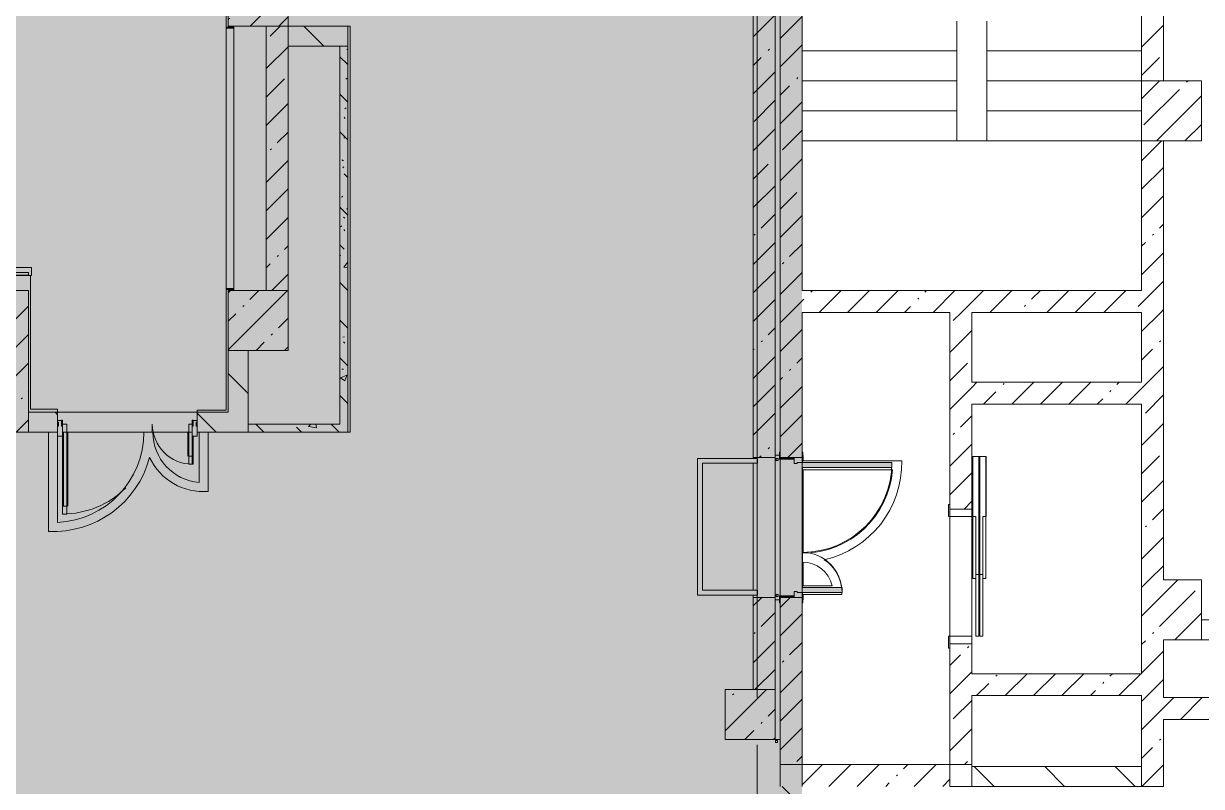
# Model space of a CAD drawing. Header units: millimetres. Extents: x -2911 to 185427, y -8553 to 29000.
# Drawn here: x 89377 to 101177, y 10230 to 17875 of the extents above; entities that cross this region are included whole.
import ezdxf

# ---------------------------------------------------------------- set-up
doc = ezdxf.new("R2010")
doc.units = ezdxf.units.MM
doc.linetypes.add('Осевая', pattern=[3175, 635, -476.25, 1587.5, -476.25])
doc.layers.add('A-DETL-GENF-3', color=7, linetype='Continuous', lineweight=9, true_color=0xc0c0c0, transparency=0.4)
for name, color, linetype, lineweight, true_color in [('A-DETL-GENF-4', 7, 'Continuous', 5, 0xe2e2e2), ('A-DETL-GENF-6', 7, 'Continuous', 5, 0xb7b7b7), ('A-DOOR-2', 7, 'Continuous', 5, 0xaaaaaa), ('A-DOOR-3', 7, 'Continuous', 5, 0xe2e2e2), ('A-DOOR-4', 7, 'Continuous', 5, 0xb7b7b7), ('A-DOOR-FRAM-2', 7, 'Continuous', 5, 0xe2e2e2), ('A-DOOR-FRAM-3', 7, 'Continuous', 5, 0xaaaaaa), ('A-DOOR-FRAM-4', 7, 'Continuous', 5, 0xb7b7b7), ('A-FLOR-1', 7, 'Continuous', 5, 0xb7b7b7), ('A-FLOR-2', 7, 'Continuous', 5, 0xaaaaaa), ('A-GLAZ-CWMG-2', 7, 'Continuous', 5, 0x737373), ('A-WALL-4', 7, 'Continuous', 9, 0x737373), ('A-WALL-5', 7, 'Continuous', 5, 0x737373), ('A-WALL-PATT-1', 7, 'Continuous', 5, 0x787878), ('I-WALL-4', 7, 'Continuous', 5, 0x737373), ('I-WALL-5', 7, 'Continuous', 5, 0x787878), ('S-COLS-1', 7, 'Continuous', 5, 0x737373)]:
    doc.layers.add(name, color=color, linetype=linetype, lineweight=lineweight, true_color=true_color)
for name, color, linetype, lineweight in [('A-WALL', 7, 'Continuous', 9), ('I-WALL-3', 7, 'Continuous', 5), ('S-COLS-2', 7, 'Continuous', 5), ('S-STRS-2', 7, 'Continuous', 5), ('Оси', 7, 'Continuous', 9), ('Оси-2', 7, 'Осевая', 9)]:
    doc.layers.add(name, color=color, linetype=linetype, lineweight=lineweight)
pattern_1 = [(135, (58417.4, 0), (-353.5534, -353.5534), [])]
pattern_2 = [(45, (58417.4, 0), (-285.123, 285.123), []), (45, (58702.5, 0), (-285.123, 285.123), [504.031, -100.806, 16.764, -84.042])]
pattern_3 = [(135, (58417.4, 0), (-377.171, -377.171), [533.4, -88.9, 17.78, -88.9]), (135, (58417.4, 376.94), (-377.171, -377.171), []), (50, (58417.4, 0), (637.6445, -55.7866), [66.675, -733.425]), (355, (58417.4, 0), (-123.349, 668.699), [53.34, -586.74]), (100.451, (58470.5, -4.65), (514.299, 612.908), [56.665, -623.315]), (46.184, (58417.4, 177.8), (948.776, -147.15), [100.012, -1100.137]), (96.636, (58496.45, 165.5), (830.91, 865.997), [84.998, -934.973]), (351.184, (58417.4, 177.8), (830.918, 865.988), [80.01, -880.11]), (21, (58506.3, 133.35), (530.6506, -357.928), [66.675, -733.425]), (326, (58506.3, 133.35), (216.308, 644.658), [53.34, -586.74]), (71.451, (58550.5, 103.5), (746.96, 286.724), [56.665, -623.315]), (37.5, (58417.39, 0), (10.8105, 295.9426), [16.764, -562.864, 16.764, -578.866, -588.962]), (37.5, (58417.39, 0), (10.8105, 295.9426), [-1175.258, 16.764, -572.198]), (7.5, (58417.4, 0), (233.8692, 350.6318), [16.764, -322.834, 16.764, -549.529, -224.472]), (7.5, (58417.4, 0), (233.8692, 350.6318), [-905.891, 16.764, -207.708]), (327.5, (58219.14, 0), (474.5678, -20.0513), [16.764, -205.486, 16.764, -676.656, -920.115]), (327.5, (58219.14, 0), (474.5678, -20.0513), [-915.67, 16.764, -903.351]), (317.5, (58130.24, 0), (518.452, 88.9934), [16.764, -272.161, 16.764, -443.738, -653.415]), (317.5, (58130.24, 0), (518.452, 88.9934), [-749.427, 16.764, -636.651])]

# ---------------------------------------------------------------- blocks, each defined once
blk = doc.blocks.new('BSC_Колонна _Прямоугольная - 600х600-V204-2_9_1_птичка')
at = {"layer": 'S-COLS-2'}
h = blk.add_hatch(dxfattribs=at)
h.set_pattern_fill('FP_148', color=256, style=0, pattern_type=2)
h.set_pattern_definition([(45, (-42460, -17000), (-285.123, 285.123), []), (45, (-42174.88, -17000), (-285.123, 285.123), [504.031, -100.806, 16.764, -84.042])])
h.paths.add_polyline_path([(-300, -300), (300, -300), (300, 300), (-300, 300)])
for p, q in [((300, 300), (-300, 300)), ((-300, 300), (-300, -300)), ((300, -300), (300, 300)), ((-300, -300), (300, -300))]:
    blk.add_line(p, q, dxfattribs=at)
blk = doc.blocks.new('BSC_Колонна _Прямоугольная - 600х600-V220-2_9_1_птичка')
at = {"layer": 'S-COLS-2'}
h = blk.add_hatch(dxfattribs=at)
h.set_pattern_fill('FP_159', color=256, style=0, pattern_type=2)
h.set_pattern_definition([(45, (-33310, -18150), (-285.123, 285.123), []), (45, (-33024.88, -18150), (-285.123, 285.123), [504.031, -100.806, 16.764, -84.042])])
h.paths.add_polyline_path([(-300, -300), (300, -300), (300, 300), (-300, 300), (-300, 12)])
at = {"layer": 'S-COLS-1'}
for p, q in [((300, 300), (-300, 300)), ((-300, 300), (-300, -300)), ((300, -300), (300, 300)), ((-300, -300), (300, -300))]:
    blk.add_line(p, q, dxfattribs=at)
blk = doc.blocks.new('BSC_Колонна _Прямоугольная - 600х600-V230-2_9_1_птичка')
at = {"layer": 'S-COLS-2'}
h = blk.add_hatch(dxfattribs=at)
h.set_pattern_fill('FP_163', color=256, style=0, pattern_type=2)
h.set_pattern_definition([(45, (-33310, -14900), (-285.123, 285.123), []), (45, (-33024.88, -14900), (-285.123, 285.123), [504.031, -100.806, 16.764, -84.042])])
h.paths.add_polyline_path([(-300, -300), (300, -300), (300, 300), (-300, 300), (-300, -208)])
at = {"layer": 'S-COLS-1'}
for p, q in [((300, 300), (-300, 300)), ((-300, 300), (-300, -300)), ((300, -300), (300, 300)), ((-300, -300), (300, -300))]:
    blk.add_line(p, q, dxfattribs=at)
blk = doc.blocks.new('110_Дверь_СКБ_2Ст - Д-2 1450x2100h_Лестничная клетка EIS60-31576737-2_9_1_птичка')
at = {"layer": 'A-DOOR-3'}
for points in [[(-587.5, 110), (-587.5, 1010), (-637.5, 1010), (-637.5, 110)], [(662.5, 510), (612.5, 510), (612.5, 110), (662.5, 110)], [(712.5, 30), (697.5, 30), (697.5, -110), (712.5, -110)]]:
    blk.add_hatch(color=256, dxfattribs=at).paths.add_polyline_path(points)
h = blk.add_hatch(color=256, dxfattribs=at)
h.paths.add_polyline_path([(712.5, 110), (662.5, 110), (662.5, 60), (652.5, 60), (652.5, 30), (712.5, 30), (712.5, 90.1)])
h.paths.add_polyline_path([(-627.5, 30), (-627.5, 60), (-637.5, 60), (-637.5, 110), (-687.5, 110), (-687.5, 30)])
at = {"layer": 'A-DOOR-FRAM-2'}
for points in [[(-672.5, 110), (-672.5, 118), (-742.5, 118), (-742.5, 110), (-697.3, 110)], [(-672.5, 30), (-687.5, 30), (-687.5, -110), (-672.5, -110)], [(767.5, 110), (767.5, 118), (697.5, 118), (697.5, 110)], [(-672.5, -110), (-742.5, -110), (-742.5, -118), (-672.5, -118)], [(767.5, -118), (767.5, -110), (697.5, -110), (697.5, -118)]]:
    blk.add_hatch(color=256, dxfattribs=at).paths.add_polyline_path(points)
at = {"layer": 'A-DOOR-2'}
for p, q in [((-637.5, 1010), (-637.5, 110)), ((-587.5, 1010), (-637.5, 1010)), ((-587.5, 110), (-587.5, 1010)), ((662.5, 510), (612.5, 510)), ((612.5, 510), (612.5, 110)), ((662.5, 110), (662.5, 510))]:
    blk.add_line(p, q, dxfattribs=at)
for centre, radius, start, end in [((-637.5, 110), 900, 0, 90), ((662.5, 110), 400, 90, 180)]:
    blk.add_arc(centre, radius, start, end, dxfattribs=at)
at = {"layer": 'A-DOOR-4'}
for p, q in [((-637.5, 110), (-587.5, 110)), ((612.5, 110), (662.5, 110))]:
    blk.add_line(p, q, dxfattribs=at)
at = {"layer": 'A-DOOR-FRAM-3'}
for p, q in [((-672.5, 118), (-742.5, 118)), ((-742.5, 118), (-742.5, 110)), ((-672.5, 110), (-672.5, 118)), ((767.5, 118), (697.5, 118)), ((697.5, 118), (697.5, 110)), ((767.5, 110), (767.5, 118))]:
    blk.add_line(p, q, dxfattribs=at)
at = {"layer": 'A-DOOR-FRAM-4'}
for p, q in [((-742.5, 110), (-672.5, 110)), ((-637.5, 110), (-687.5, 110)), ((-687.5, 110), (-687.5, 30)), ((-687.5, 30), (-627.5, 30)), ((-672.5, 30), (-687.5, 30)), ((-687.5, 30), (-687.5, -110)), ((-672.5, -110), (-672.5, 30)), ((-637.5, 60), (-637.5, 110)), ((-627.5, 60), (-637.5, 60)), ((-627.5, 30), (-627.5, 60)), ((662.5, 60), (652.5, 60)), ((652.5, 60), (652.5, 30)), ((652.5, 30), (712.5, 30)), ((662.5, 110), (662.5, 60)), ((712.5, 110), (662.5, 110)), ((697.5, 110), (767.5, 110)), ((712.5, 30), (697.5, 30)), ((697.5, 30), (697.5, -110)), ((712.5, 30), (712.5, 110)), ((712.5, -110), (712.5, 30)), ((-672.5, -110), (-742.5, -110)), ((-742.5, -110), (-742.5, -118)), ((-742.5, -118), (-672.5, -118)), ((-687.5, -110), (-672.5, -110)), ((-672.5, -118), (-672.5, -110)), ((697.5, -110), (712.5, -110)), ((767.5, -110), (697.5, -110)), ((697.5, -110), (697.5, -118)), ((697.5, -118), (767.5, -118)), ((767.5, -118), (767.5, -110))]:
    blk.add_line(p, q, dxfattribs=at)
blk = doc.blocks.new('BSC_Колонна _Прямоугольная - 500х500-V292-2_9_1_птичка')
at = {"layer": 'S-COLS-2'}
h = blk.add_hatch(dxfattribs=at)
h.set_pattern_fill('FP_217', color=256, style=0, pattern_type=2)
h.set_pattern_definition([(45, (-38240, -10950), (-285.123, 285.123), []), (45, (-37954.88, -10950), (-285.123, 285.123), [504.031, -100.806, 16.764, -84.042])])
h.paths.add_polyline_path([(-250, -250), (250, -250), (250, 250), (-250, 250)])
at = {"layer": 'S-COLS-1'}
for p, q in [((250, 250), (-250, 250)), ((-250, 250), (-250, -250)), ((250, -250), (250, 250)), ((-250, -250), (250, -250))]:
    blk.add_line(p, q, dxfattribs=at)
blk = doc.blocks.new('DOR_Дверь лифта - 1350х2050h-19118285-2_9_1_птичка')
at = {"layer": 'A-DOOR-2'}
for p, q in [((-600, 125), (-720, 125)), ((-720, 125), (-720, 110)), ((-600, 110), (-600, 125)), ((720, 125), (600, 125)), ((600, 125), (600, 110)), ((720, 110), (720, 125)), ((-720, 110), (-600, 110)), ((-675, 110), (-675, -110)), ((-600, 110), (-675, 110)), ((600, 110), (-600, 110)), ((-600, 110), (-600, -110)), ((600, -110), (600, 110)), ((675, 110), (600, 110)), ((600, 110), (720, 110)), ((675, -110), (675, 110)), ((-675, -110), (-600, -110)), ((-600, -110), (600, -110)), ((600, -110), (675, -110)), ((-600, -150), (-600, -180)), ((20, -150), (-600, -150)), ((-600, -180), (20, -180)), ((-600, -190), (-600, -220)), ((20, -190), (-600, -190)), ((-600, -220), (20, -220)), ((-20, -120), (-20, -150)), ((600, -120), (-20, -120)), ((-20, -150), (600, -150)), ((-20, -220), (-20, -250)), ((600, -220), (-20, -220)), ((20, -180), (20, -150)), ((20, -220), (20, -190)), ((600, -150), (600, -120)), ((600, -250), (600, -220)), ((-20, -250), (600, -250))]:
    blk.add_line(p, q, dxfattribs=at)
at = {"layer": 'A-DOOR-FRAM-3'}
for p, q in [((600, -117), (600, -120)), ((1203, -117), (600, -117)), ((1203, -183), (1203, -117)), ((1200, -180), (20, -180)), ((20, -180), (20, -183)), ((20, -183), (1203, -183)), ((1203, -187), (20, -187)), ((20, -187), (20, -190)), ((20, -190), (1200, -190)), ((600, -120), (1200, -120)), ((1200, -120), (1200, -180)), ((1200, -190), (1200, -250)), ((1203, -253), (1203, -187)), ((600, -250), (600, -253)), ((1200, -250), (600, -250)), ((600, -253), (1203, -253))]:
    blk.add_line(p, q, dxfattribs=at)
blk = doc.blocks.new('Прямоугольный импост - Импост структурный с накладкой - 160мм Темный-32479175-2_9_1_птичка')
at = {"layer": 'A-GLAZ-CWMG-2'}
for p, q in [((-50, 40), (-50, 140)), ((-50, 140), (0, 140)), ((0, 140), (0, 40)), ((-40, 40), (-50, 40)), ((-50, -17), (-50, 0)), ((-50, 0), (-40, 0)), ((-40, 0), (-40, 40)), ((-10, 40), (-10, 0)), ((0, 40), (-10, 40)), ((-10, 0), (0, 0)), ((0, 0), (0, -17)), ((0, -17), (-50, -17))]:
    blk.add_line(p, q, dxfattribs=at)
blk = doc.blocks.new('Дверь_Витражная_остекление_ - Д-39_л_ Актовый-32481803-2_9_1_птичка')
at = {"layer": 'A-DETL-GENF-4'}
for points in [[(605, 920), (605, 20), (650, 20), (650, 920)], [(-660, 420), (-660, 140), (-650, 140), (-650, 40), (-660, 40), (-660, 20), (-615, 20), (-615, 420)]]:
    blk.add_hatch(color=256, dxfattribs=at).paths.add_polyline_path(points)
at = {"layer": 'A-DETL-GENF-6'}
for p, q in [((596, 840), (596, 100)), ((650, 920), (605, 920)), ((605, 920), (605, 20)), ((650, 920), (605, 920)), ((605, 920), (605, 20)), ((650, 840), (605, 840)), ((640, 840), (640, 100)), ((650, 920), (650, 140)), ((650, 140), (650, 920)), ((-660, 420), (-615, 420)), ((-660, 420), (-660, 140)), ((-615, 420), (-660, 420)), ((-660, 420), (-660, 140)), ((-615, 420), (-615, 20)), ((-615, 20), (-615, 420)), ((-660, 340), (-615, 340)), ((-650, 340), (-650, 140)), ((-606, 340), (-606, 100)), ((-650, 100), (-615, 100)), ((-615, 20), (-650, 20)), ((-650, 20), (-615, 20)), ((650, 100), (605, 100)), ((605, 20), (650, 20)), ((605, 20), (650, 20)), ((650, 40), (650, 20)), ((650, 20), (650, 40))]:
    blk.add_line(p, q, dxfattribs=at)
at = {"layer": 'A-DOOR-4'}
for p, q in [((650, 920), (650, 140)), ((-650, 420), (-650, 140)), ((-650, 20), (-660, 20)), ((-660, 20), (-660, -20)), ((-650, 40), (-650, 20)), ((-650, -20), (-650, 20)), ((650, 40), (650, 20)), ((660, 20), (650, 20)), ((650, 20), (650, -20)), ((660, -20), (660, 20)), ((-660, -20), (-650, -20)), ((650, -20), (660, -20))]:
    blk.add_line(p, q, dxfattribs=at)
for centre, radius, start, end in [((650, 20), 900, 90, 134.8292), ((-650, 20), 400, 360, 90), ((650, 20), 900, 174.8223, 180)]:
    blk.add_arc(centre, radius, start, end, dxfattribs=at)
blk = doc.blocks.new('Прямоугольный импост - Импост структурный с накладкой - 160мм Темный-32479277-2_9_1_птичка')
at = {"layer": 'A-GLAZ-CWMG-2'}
for p, q in [((0, 140), (-50, 140)), ((-50, 140), (-50, 40)), ((0, 40), (0, 140)), ((-50, 40), (-40, 40)), ((-40, 0), (-50, 0)), ((-50, 0), (-50, -17)), ((-40, 40), (-40, 0)), ((-10, 0), (-10, 40)), ((-10, 40), (0, 40)), ((0, 0), (-10, 0)), ((0, -17), (0, 0)), ((-50, -17), (0, -17))]:
    blk.add_line(p, q, dxfattribs=at)
blk = doc.blocks.new('Стены наклон_ амфитеатр - Стены наклон_ амфитеатр-32992696-2_9_1_птичка')
at = {"layer": 'A-WALL-PATT-1'}
h = blk.add_hatch(dxfattribs=at)
h.set_pattern_fill('FP_97', color=256, style=0, pattern_type=2)
h.set_pattern_definition([(0, (26444.5, 15393.4), (0, 246.1), []), (90, (26444.5, 15393.4), (-1300, 8e-14), [])])
h.paths.add_polyline_path([(31010, 15354), (31010, 15381), (21879, 15381), (21879, 15354), (30993, 15354)])
at = {"layer": 'A-WALL-5'}
for p, q in [((31041, 15431), (21879, 15431)), ((21879, 15431), (21879, 15381)), ((21879, 15381), (31010, 15381)), ((21879, 15354), (21879, 15381)), ((21879, 15350), (21879, 15354)), ((31010, 15354), (21879, 15354)), ((31010, 15350), (21879, 15350)), ((31010, 15381), (31010, 15350)), ((31010, 15350), (31041, 15350)), ((31041, 15350), (31041, 15431))]:
    blk.add_line(p, q, dxfattribs=at)

msp = doc.modelspace()

# ---------------------------------------------------------------- hatches: boundary and pattern name
at = {"layer": 'A-DETL-GENF-3'}
msp.add_hatch(color=256, dxfattribs=at).paths.add_polyline_path([(91592.4, -280), (97177.4, -280), (97177.4, 23777.7), (92277.4, 23777.7), (92277.4, 27350), (62269.4, 27350), (62269.4, 15358), (58149.4, 15358), (58149.4, -280), (90664.9, -280)])
at = {"layer": 'I-WALL-3'}
h = msp.add_hatch(dxfattribs=at)
h.set_pattern_fill('FP_128', color=256, style=0, pattern_type=2)
h.set_pattern_definition(pattern_2)
h.paths.add_polyline_path([(96687.4, 11200), (96907.4, 11200), (96907.4, 12125), (96687.4, 12125), (96687.4, 11221)])
h.paths.add_polyline_path([(96907.4, 13525), (96907.4, 21575), (96687.4, 21575), (96687.4, 13525)])
h.paths.add_polyline_path([(96907.4, 22975), (96907.4, 23400), (96687.4, 23400), (96687.4, 22975)])
h = msp.add_hatch(dxfattribs=at)
h.set_pattern_fill('FP_128', color=256, style=0, pattern_type=2)
h.set_pattern_definition(pattern_2)
h.paths.add_polyline_path([(97157.5, 10450), (97177.4, 10450), (97177.4, 12125), (96957.4, 12125), (96957.4, 10450)])
h.paths.add_polyline_path([(96957.4, 13525), (97177.4, 13525), (97177.4, 21575), (96957.4, 21575), (96957.4, 13534.8)])
h.paths.add_polyline_path([(97177.4, 22975), (97177.4, 23420.3), (96957.4, 23420.3), (96957.4, 22975), (97157.5, 22975)])
h = msp.add_hatch(dxfattribs=at)
h.set_pattern_fill('FP_128', color=256, style=0, pattern_type=2)
h.set_pattern_definition(pattern_2)
h.paths.add_polyline_path([(100797.4, 17300), (100797.4, 22700), (100577.4, 22700), (100577.4, 17300)])
h = msp.add_hatch(dxfattribs=at)
h.set_pattern_fill('FP_128', color=256, style=0, pattern_type=2)
h.set_pattern_definition(pattern_2)
h.paths.add_polyline_path([(92009.3, 15200), (92027.4, 15200), (92027.4, 17850), (91807.4, 17850), (91807.4, 15200)])
h = msp.add_hatch(dxfattribs=at)
h.set_pattern_fill('FP_131', color=256, style=0, pattern_type=2)
h.set_pattern_definition(pattern_1)
h.paths.add_polyline_path([(92547.4, 17650), (92627.4, 17650), (92627.4, 17850), (92027.4, 17850), (92027.4, 17650), (92519.9, 17650)])
h = msp.add_hatch(dxfattribs=at)
h.set_pattern_fill('FP_128', color=256, style=0, pattern_type=2)
h.set_pattern_definition(pattern_2)
h.paths.add_polyline_path([(100797.4, 15200), (100797.4, 16700), (100577.4, 16700), (100577.4, 15200)])
h = msp.add_hatch(dxfattribs=at)
h.set_pattern_fill('FP_128', color=256, style=0, pattern_type=2)
h.set_pattern_definition(pattern_2)
h.paths.add_polyline_path([(89207.4, 13780), (89427.4, 13780), (89427.4, 15200), (89207.4, 15200), (89207.4, 14000)])
h = msp.add_hatch(dxfattribs=at)
h.set_pattern_fill('FP_128', color=256, style=0, pattern_type=2)
h.set_pattern_definition(pattern_2)
h.paths.add_polyline_path([(98877.4, 14980), (100797.4, 14980), (100797.4, 15200), (97177.4, 15200), (97177.4, 14980), (98657.4, 14980)])
h = msp.add_hatch(dxfattribs=at)
h.set_pattern_fill('FP_128', color=256, style=0, pattern_type=2)
h.set_pattern_definition(pattern_2)
h.paths.add_polyline_path([(98877.4, 14280), (98877.4, 14980), (98657.4, 14980), (98657.4, 14280)])
h = msp.add_hatch(dxfattribs=at)
h.set_pattern_fill('FP_128', color=256, style=0, pattern_type=2)
h.set_pattern_definition(pattern_2)
h.paths.add_polyline_path([(100797.4, 10230), (100797.4, 11700), (100577.4, 11700), (100577.4, 10230)])
h.paths.add_polyline_path([(100797.4, 12300), (100797.4, 14980), (100577.4, 14980), (100577.4, 12300)])
h = msp.add_hatch(dxfattribs=at)
h.set_pattern_fill('FP_131', color=256, style=0, pattern_type=2)
h.set_pattern_definition(pattern_1)
h.paths.add_polyline_path([(91592.4, 13780), (91627.4, 13780), (91627.4, 14600), (91427.4, 14600), (91427.4, 13780)])
h = msp.add_hatch(dxfattribs=at)
h.set_pattern_fill('FP_128', color=256, style=0, pattern_type=2)
h.set_pattern_definition(pattern_2)
h.paths.add_polyline_path([(98657.4, 10450), (98877.4, 10450), (98877.4, 11660), (98657.4, 11660), (98657.4, 11221)])
h.paths.add_polyline_path([(98877.4, 13010), (98877.4, 14280), (98657.4, 14280), (98657.4, 13010)])
h = msp.add_hatch(dxfattribs=at)
h.set_pattern_fill('FP_128', color=256, style=0, pattern_type=2)
h.set_pattern_definition(pattern_2)
h.paths.add_polyline_path([(100577.4, 14060), (100577.4, 14280), (98877.4, 14280), (98877.4, 14060), (99940.1, 14060)])
h = msp.add_hatch(dxfattribs=at)
h.set_pattern_fill('FP_131', color=256, style=0, pattern_type=2)
h.set_pattern_definition(pattern_1)
h.paths.add_polyline_path([(91427.4, 13780), (91427.4, 13980), (91117.4, 13980), (91117.4, 13780)])
h.paths.add_polyline_path([(89717.4, 13780), (89717.4, 13980), (89427.4, 13980), (89427.4, 13780)])
h = msp.add_hatch(dxfattribs=at)
h.set_pattern_fill('FP_131', color=256, style=0, pattern_type=2)
h.set_pattern_definition(pattern_1)
h.paths.add_polyline_path([(109215.3, 11700), (110127.4, 11700), (110127.4, 11900), (107177.4, 11900), (107177.4, 11700), (108287.8, 11700)])
h.paths.add_polyline_path([(101177.4, 11700), (103653.1, 11700), (103650.2, 11900), (101177.4, 11900)])
h.paths.add_polyline_path([(105103.1, 11700), (106577.4, 11700), (106577.4, 11900), (105103.1, 11900), (105103.1, 11799.5)])
h = msp.add_hatch(dxfattribs=at)
h.set_pattern_fill('FP_128', color=256, style=0, pattern_type=2)
h.set_pattern_definition(pattern_2)
h.paths.add_polyline_path([(100577.4, 11140), (100577.4, 11360), (98877.4, 11360), (98877.4, 11140), (99940.1, 11140)])
h = msp.add_hatch(dxfattribs=at)
h.set_pattern_fill('FP_128', color=256, style=0, pattern_type=2)
h.set_pattern_definition(pattern_2)
h.paths.add_polyline_path([(100797.4, 10900), (103178.1, 10900), (103178.1, 11120), (100797.4, 11120)])
h = msp.add_hatch(dxfattribs=at)
h.set_pattern_fill('FP_128', color=256, style=0, pattern_type=2)
h.set_pattern_definition(pattern_2)
h.paths.add_polyline_path([(98657.4, 10230), (98657.4, 10450), (97177.4, 10450), (97177.4, 10230), (98085, 10230)])
h = msp.add_hatch(dxfattribs=at)
h.set_pattern_fill('FP_131', color=256, style=0, pattern_type=2)
h.set_pattern_definition(pattern_1)
h.paths.add_polyline_path([(100577.4, 10230), (100577.4, 10430), (98877.4, 10430), (98877.4, 10230), (99940.1, 10230)])
h = msp.add_hatch(dxfattribs=at)
h.set_pattern_fill('FP_131', color=256, style=0, pattern_type=2)
h.set_pattern_definition(pattern_1)
h.paths.add_polyline_path([(97157.4, 7900), (97157.4, 8000), (96957.4, 8000), (96957.4, 7900)])
h.paths.add_polyline_path([(97157.4, 10130), (97157.4, 10230), (96957.4, 10230), (96957.4, 10130)])
at = {"layer": 'I-WALL-5'}
h = msp.add_hatch(dxfattribs=at)
h.set_pattern_fill('FP_139', color=256, style=0, pattern_type=2)
h.set_pattern_definition(pattern_3)
h.paths.add_polyline_path([(92627.4, 13780), (92627.4, 17650), (92547.4, 17650), (92547.4, 13780)])
h = msp.add_hatch(dxfattribs=at)
h.set_pattern_fill('FP_139', color=256, style=0, pattern_type=2)
h.set_pattern_definition(pattern_3)
h.paths.add_polyline_path([(91627.4, 13780), (92547.4, 13780), (92547.4, 13860), (91627.4, 13860)])
at = {"layer": 'S-COLS-2'}
h = msp.add_hatch(dxfattribs=at)
h.set_pattern_fill('FP_128', color=256, style=0, pattern_type=2)
h.set_pattern_definition(pattern_2)
h.paths.add_polyline_path([(100577.4, 11700), (101177.4, 11700), (101177.4, 12300), (100577.4, 12300)])

# ---------------------------------------------------------------- linework, layer by layer
at = {"layer": 'A-FLOR-1'}
for p, q in [((91407.4, 17840), (91407.4, 18470)), ((92627.4, 17850), (92648.4, 17850)), ((92648.4, 17850), (92648.4, 13780)), ((89447.4, 15350), (89447.4, 14011)), ((91407.4, 14000), (91407.4, 15210)), ((89447.4, 14011), (89717.4, 14011)), ((89717.4, 14011), (89717.4, 13980)), ((91117.4, 13980), (91117.4, 14000)), ((91117.4, 14000), (91407.4, 14000)), ((89627.6, 13780), (89627.6, 12786.3)), ((89717.6, 12875.9), (89717.6, 13740)), ((89767.4, 13780), (91067.4, 13780)), ((91137.6, 13780), (91137.6, 13276.6)), ((91227.6, 13187.1), (91227.6, 13780)), ((92648.4, 13780), (92627.4, 13780)), ((96730.5, 13518), (96130.5, 13518)), ((96130.5, 13518), (96130.5, 12148.2)), ((96180.5, 12198.2), (96180.5, 13468)), ((96180.5, 13468), (96730.5, 13468)), ((96730.5, 13468), (96730.5, 13518)), ((96949.4, 13550), (96907.4, 13550)), ((96730.5, 12198.2), (96180.5, 12198.2)), ((96730.5, 12148.2), (96730.5, 12198.2)), ((96130.5, 12148.2), (96730.5, 12148.2)), ((96907.4, 12100), (96949.4, 12100)), ((96957.4, 10700), (96907.4, 10700)), ((96957.4, 10230), (96957.4, 10450))]:
    msp.add_line(p, q, dxfattribs=at)
for centre, radius, start, end in [((89677.6, 13780), 905, 272.53324, 0), ((91177.6, 13780), 505, 180, 265.45696), ((89677.6, 13780), 995, 267.1196, 345.20242), ((91177.6, 13780), 595, 205.28402, 274.82046)]:
    msp.add_arc(centre, radius, start, end, dxfattribs=at)
at = {"layer": 'A-FLOR-2'}
for p, q in [((98175.6, 13493.1), (97180.8, 13493.1)), ((97180.8, 13493.1), (97180.8, 13475)), ((97187.4, 13492.5), (97187.4, 13550)), ((97180.8, 13425), (97180.8, 13403.1)), ((97180.8, 13403.1), (98083.1, 13403.1)), ((97187.4, 12568.5), (97187.4, 13403.1)), ((97180.8, 12568.1), (97180.8, 12478.1)), ((97187.4, 12242), (97187.4, 12477.5)), ((97477.9, 12242), (97180.8, 12242)), ((97180.8, 12242), (97180.8, 12225)), ((97180.8, 12175), (97180.8, 12152)), ((97180.8, 12152), (97575.2, 12152)), ((97187.4, 12100), (97187.4, 12152))]:
    msp.add_line(p, q, dxfattribs=at)
for centre, radius, start, end in [((97180.8, 13473.1), 995, 282.67054, 1.1511), ((97180.8, 13473.1), 905, 270, 355.56313), ((97180.8, 12173.1), 305, 13.0427, 90), ((97180.8, 12173.1), 395, 7.55422, 56.45952), ((97180.8, 12173.1), 395, 356.92799, 0.27403)]:
    msp.add_arc(centre, radius, start, end, dxfattribs=at)
at = {"layer": 'A-WALL'}
msp.add_line((100577.4, 10230), (100577.4, 10430), dxfattribs=at)
at = {"layer": 'A-WALL-4'}
for p, q in [((91419.9, 17840), (91419.9, 17830)), ((91432.4, 17840), (91432.4, 17830)), ((92027.4, 17650), (92027.4, 17850)), ((92627.4, 17650), (92547.4, 17650)), ((91419.9, 15220), (91419.9, 15210)), ((91432.4, 15220), (91432.4, 15210)), ((89427.4, 13780), (89427.4, 13980))]:
    msp.add_line(p, q, dxfattribs=at)
at = {"layer": 'A-WALL-5'}
for p, q in [((96937.4, 13515), (96917.4, 13515)), ((96917.4, 13515), (96917.4, 13495)), ((96917.4, 13495), (96937.4, 13495)), ((96937.4, 13495), (96937.4, 13515)), ((96917.4, 12155), (96917.4, 12135)), ((96937.4, 12155), (96917.4, 12155)), ((96937.4, 12135), (96937.4, 12155)), ((96917.4, 12135), (96937.4, 12135)), ((96911.9, 10689), (96911.9, 10669)), ((96931.9, 10689), (96911.9, 10689)), ((96911.9, 10669), (96931.9, 10669)), ((96931.9, 10669), (96931.9, 10689))]:
    msp.add_line(p, q, dxfattribs=at)
at = {"layer": 'I-WALL-3'}
for p, q in [((100577.4, 22700), (100577.4, 17300)), ((100797.4, 17300), (100797.4, 22700)), ((100577.4, 16700), (100577.4, 15200)), ((100797.4, 12300), (100797.4, 16700)), ((100577.4, 15200), (97177.4, 15200)), ((97177.4, 14980), (98657.4, 14980)), ((98657.4, 14980), (98657.4, 13010)), ((98877.4, 14980), (100577.4, 14980)), ((98877.4, 14280), (98877.4, 14980)), ((100577.4, 14980), (100577.4, 14280)), ((100577.4, 14280), (98877.4, 14280)), ((98877.4, 13010), (98877.4, 14060)), ((98877.4, 14060), (100577.4, 14060)), ((100577.4, 14060), (100577.4, 12300)), ((98657.4, 13010), (98877.4, 13010)), ((103623.1, 11900), (101177.4, 11900)), ((101177.4, 11900), (101177.4, 11700)), ((100577.4, 11700), (100577.4, 11360)), ((100797.4, 11120), (100797.4, 11700)), ((101177.4, 11700), (102978.1, 11700)), ((98657.4, 11660), (98657.4, 10230)), ((98877.4, 11660), (98657.4, 11660)), ((98877.4, 11360), (98877.4, 11660)), ((100577.4, 11360), (98877.4, 11360)), ((98877.4, 10230), (98877.4, 11140)), ((98877.4, 11140), (100577.4, 11140)), ((100577.4, 11140), (100577.4, 10430)), ((102978.1, 11120), (100797.4, 11120)), ((100797.4, 10900), (103178.1, 10900)), ((100797.4, 10230), (100797.4, 10900)), ((98877.4, 10450), (97177.4, 10450)), ((100577.4, 10430), (98877.4, 10430)), ((98657.4, 10230), (100797.4, 10230))]:
    msp.add_line(p, q, dxfattribs=at)
at = {"layer": 'I-WALL-4'}
for p, q in [((96687.4, 21584.5), (96687.4, 13518)), ((96907.4, 11200), (96907.4, 21584.5)), ((96957.4, 21520), (96957.4, 13580)), ((97177.4, 15200), (97177.4, 21520)), ((91482.4, 17840), (91407.4, 17840)), ((91407.4, 15210), (91407.4, 17840)), ((91407.4, 17830), (91482.4, 17830)), ((91482.4, 17840), (91482.4, 15210)), ((91807.4, 17850), (91807.4, 15200)), ((92627.4, 17850), (92027.4, 17850)), ((92627.4, 13780), (92627.4, 17850)), ((92027.4, 15200), (92027.4, 17650)), ((92027.4, 17650), (92547.4, 17650)), ((92547.4, 17650), (92547.4, 13860)), ((89427.4, 15200), (89027.4, 15200)), ((89427.4, 13980), (89427.4, 15200)), ((91407.4, 15220), (91482.4, 15220)), ((91407.4, 15210), (91482.4, 15210)), ((97177.4, 13580), (97177.4, 14980)), ((91427.4, 14600), (91427.4, 13980)), ((91627.4, 14600), (91627.4, 13780)), ((89427.4, 13980), (91427.4, 13980)), ((89717.4, 13780), (89717.4, 13980)), ((91117.4, 13980), (91117.4, 13780)), ((92547.4, 13860), (91627.4, 13860)), ((78627.4, 13780), (89717.4, 13780)), ((91117.4, 13780), (92627.4, 13780)), ((96687.4, 13525), (96907.4, 13525)), ((96687.4, 12198.2), (96687.4, 13468)), ((96957.4, 12140), (96957.4, 13510)), ((97177.4, 13425), (97177.4, 12225)), ((96687.4, 12148.2), (96687.4, 11200)), ((96907.4, 12125), (96687.4, 12125)), ((96957.4, 12070), (96957.4, 10450)), ((97177.4, 12070), (97177.4, 10230)), ((96957.4, 10450), (97177.4, 10450))]:
    msp.add_line(p, q, dxfattribs=at)
at = {"layer": 'S-COLS-2'}
for p, q in [((100577.4, 12300), (100577.4, 11700)), ((101177.4, 12300), (100797.4, 12300)), ((101177.4, 11700), (101177.4, 12300)), ((100797.4, 11700), (101177.4, 11700))]:
    msp.add_line(p, q, dxfattribs=at)
at = {"layer": 'S-STRS-2'}
for p, q in [((98727.4, 17900), (98727.4, 17600)), ((99027.4, 17600), (99027.4, 17900)), ((98727.4, 17600), (97177.4, 17600)), ((98727.4, 17600), (97177.4, 17600)), ((98727.4, 17600), (98727.4, 17300)), ((99027.4, 17300), (99027.4, 17600)), ((99027.4, 17600), (100577.4, 17600)), ((99027.4, 17600), (100577.4, 17600)), ((98727.4, 17300), (97177.4, 17300)), ((98727.4, 17300), (97177.4, 17300)), ((98727.4, 17300), (98727.4, 17000)), ((99027.4, 17000), (99027.4, 17300)), ((99027.4, 17300), (100577.4, 17300)), ((99027.4, 17300), (100577.4, 17300)), ((98727.4, 17000), (97177.4, 17000)), ((98727.4, 17000), (97177.4, 17000)), ((98727.4, 17000), (98727.4, 16700)), ((99027.4, 16700), (99027.4, 17000)), ((99027.4, 17000), (100577.4, 17000)), ((99027.4, 17000), (100577.4, 17000)), ((98727.4, 16700), (97177.4, 16700)), ((98727.4, 16700), (97177.4, 16700)), ((99027.4, 16700), (98727.4, 16700)), ((99027.4, 16700), (100577.4, 16700)), ((99027.4, 16700), (100577.4, 16700))]:
    msp.add_line(p, q, dxfattribs=at)
at = {"layer": 'Оси'}
msp.add_line((96727.4, 11277.7), (96727.4, 23777.7), dxfattribs=at)
at = {"layer": 'Оси-2'}
msp.add_line((96727.4, 7947.2), (96727.4, 11277.7), dxfattribs=at)

# ---------------------------------------------------------------- block references
at = {"layer": 'A-DOOR-2', "rotation": 90}
msp.add_blockref('DOR_Дверь лифта - 1350х2050h-19118285-2_9_1_птичка', (98767.4, 12335), dxfattribs=at)
at = {"layer": 'A-DOOR-4'}
for name, p, rotation in [('Дверь_Витражная_остекление_ - Д-39_л_ Актовый-32481803-2_9_1_птичка', (90417.4, 13880), 180), ('110_Дверь_СКБ_2Ст - Д-2 1450x2100h_Лестничная клетка EIS60-31576737-2_9_1_птичка', (97067.4, 12837.5), 269.9999999999999)]:
    msp.add_blockref(name, p, dxfattribs=dict(at, rotation=rotation))
at = {"layer": 'A-GLAZ-CWMG-2', "rotation": 180}
msp.add_blockref('Прямоугольный импост - Импост структурный с накладкой - 160мм Темный-32479277-2_9_1_птичка', (89717.4, 13880), dxfattribs=at)
at = {"layer": 'A-GLAZ-CWMG-2', "extrusion": (0, 0, -1), "rotation": 180}
msp.add_blockref('Прямоугольный импост - Импост структурный с накладкой - 160мм Темный-32479175-2_9_1_птичка', (-91117.4, 13880), dxfattribs=at)
at = {"layer": 'A-WALL-5'}
msp.add_blockref('Стены наклон_ амфитеатр - Стены наклон_ амфитеатр-32992696-2_9_1_птичка', (58417.4, 0), dxfattribs=at)
at = {"layer": 'S-COLS-1'}
for name, p in [('BSC_Колонна _Прямоугольная - 600х600-V220-2_9_1_птичка', (91727.4, 18150)), ('BSC_Колонна _Прямоугольная - 600х600-V230-2_9_1_птичка', (91727.4, 14900)), ('BSC_Колонна _Прямоугольная - 500х500-V292-2_9_1_птичка', (96657.4, 10950))]:
    msp.add_blockref(name, p, dxfattribs=at)
at = {"layer": 'S-COLS-2'}
msp.add_blockref('BSC_Колонна _Прямоугольная - 600х600-V204-2_9_1_птичка', (100877.4, 17000), dxfattribs=at)

doc.saveas('drawing.dxf')
